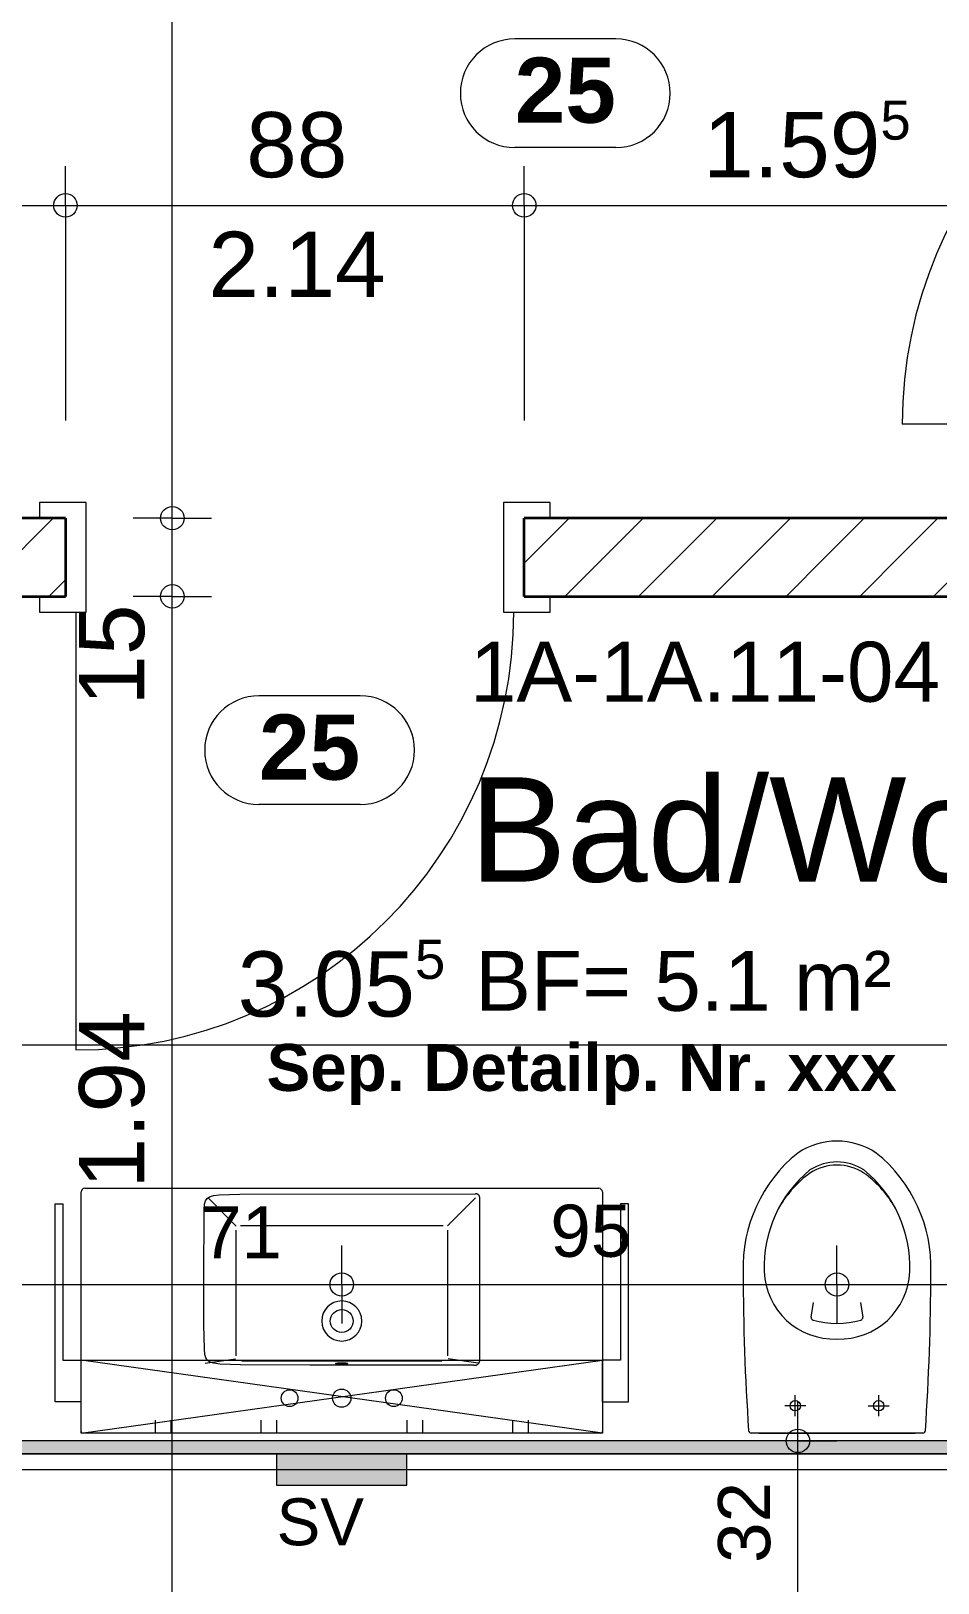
# Model space of a CAD drawing. Header units: metres. Extents: x 0.003 to 0.843, y 0.003 to 0.597.
# Drawn here: x 0.3445 to 0.3793, y 0.352 to 0.4116 of the extents above; entities that cross this region are included whole.
import ezdxf

# ---------------------------------------------------------------- set-up
doc = ezdxf.new("R2010")
doc.units = ezdxf.units.M
for name, pattern in [('AUSGEZOGEN', [0]), ('STRICHLINIE', [19.049999999999997, 12.7, -6.35]), ('STRICHPUNKT', [25.4, 12.7, -6.35, 0, -6.35])]:
    doc.linetypes.add(name, pattern=pattern)
for name, color, linetype, lineweight in [('Bad', 7, 'AUSGEZOGEN', 13), ('Fachplaner Sanitaer', 251, 'AUSGEZOGEN', 18), ('Leichtbauwaende', 7, 'AUSGEZOGEN', 18), ('Raumbezeichnung', 7, 'AUSGEZOGEN', 18), ('Sanitaer Apparate', 251, 'AUSGEZOGEN', 18), ('Sanitaer Text', 251, 'AUSGEZOGEN', 18), ('Sanitaer Vermassung', 251, 'AUSGEZOGEN', 18), ('Text Werkplan Ausfuehrung', 7, 'AUSGEZOGEN', 25), ('Tuerzarge', 7, 'AUSGEZOGEN', 13), ('Wand Mauerwerk tragend', 7, 'AUSGEZOGEN', 35), ('Werkplan- Ausfuehrungsmasse', 7, 'AUSGEZOGEN', 13)]:
    doc.layers.add(name, color=color, linetype=linetype, lineweight=lineweight)
doc.styles.add('ARIAL', font='ARIAL.TTF')

msp = doc.modelspace()

# ---------------------------------------------------------------- hatches: boundary and pattern name
at = {"layer": 'Fachplaner Sanitaer', "linetype": 'AUSGEZOGEN', "lineweight": 18, "true_color": 0xedf5de}
msp.add_hatch(color=7, dxfattribs=at).paths.add_polyline_path([(0.3539601218499988, 0.3569973590725354), (0.3539601218499988, 0.3557973590993574), (0.35896012173824, 0.3557973590993574), (0.35896012173824, 0.3569973590725354)])
at = {"layer": 'Leichtbauwaende', "linetype": 'AUSGEZOGEN', "lineweight": 13}
msp.add_hatch(color=253, dxfattribs=at).paths.add_polyline_path([(0.3422599924169484, 0.3569973590725354), (0.3869599914178254, 0.3569973590725354), (0.3869599914178254, 0.3574973590613595), (0.3422599924169484, 0.3574973590613595)])

# ---------------------------------------------------------------- linework, layer by layer
at = {"layer": 'Bad', "color": 7, "linetype": 'AUSGEZOGEN', "lineweight": 13}
for p, q in [((0.3744733407169224, 0.3622443593552607), (0.3745599916949865, 0.3628027589427748)), ((0.3763599916547539, 0.3628027589427748), (0.376446642632818, 0.3622443593552607)), ((0.3738599917106333, 0.3584459260601611), (0.3738599917106333, 0.3592459260422797)), ((0.3770599916391077, 0.3584459260601611), (0.3770599916391082, 0.3592459260422797)), ((0.3742599917016926, 0.3588459260512205), (0.3734599917195739, 0.3588459260512205)), ((0.3766599916480478, 0.3588459260512205), (0.377459991630167, 0.3588459260512205)), ((0.378750406361325, 0.357797359054654), (0.372169576988416, 0.357797359054654)), ((0.3724599917419257, 0.357797359054654), (0.3784599916078152, 0.3577973590546549))]:
    msp.add_line(p, q, dxfattribs=at)
for centre in [(0.3738599917106375, 0.3588459260512231), (0.3770599916391119, 0.3588459260512231)]:
    msp.add_circle(centre, 0.0001999999955296516, dxfattribs=at)
for centre, radius, start, end in [((0.3754599916748735, 0.366271267265255), 0.002726090859067119, 56.40649000000847, 123.593510000009), ((0.3774932845694241, 0.3641570397525123), 0.005636623974011632, 128.9266460000105, 181.9699120000091), ((0.3754599916748734, 0.3662712720052536), 0.001926086916948601, 57.46698800000953, 122.5330120000097), ((0.3754599916748735, 0.366151271307935), 0.001926087516948588, 57.46700000000899, 122.5330000000089), ((0.3734266987803211, 0.3641570397525119), 0.005636623974011632, 358.0300880000102, 51.07335400000954), ((0.3774935455294192, 0.3641611582324184), 0.00483358469196096, 129.4207380000092, 181.9854440000096), ((0.3770030116603836, 0.3642626109301522), 0.004357539282601404, 126.2856580000101, 149.18618500001), ((0.3734264378203253, 0.3641611582324176), 0.00483358469196096, 358.0145560000104, 50.57926200001007), ((0.3739302985290634, 0.3642686273700182), 0.004344808522885958, 31.51350200000957, 53.80905100000948), ((0.4627210010244364, 0.3640627213146321), 0.09086106368909691, 180.0627050000164, 183.8958630000094), ((0.3753638371170207, 0.3641060700736483), 0.002703311139576285, 182.3824220000098, 272.0383940000103), ((0.3755561462327246, 0.3641060700736483), 0.002703311139576285, 267.9616060000097, 357.6175780000101), ((0.2881989823253088, 0.3640627213146044), 0.09086106368909691, 356.1041370000098, 359.9372950000126), ((0.3745721580760596, 0.362229025155655), 0.0001000000407186458, 171.1793535130332, 254.0279801310855), ((0.3754599916748735, 0.3653309816636591), 0.003326512504157104, 254.0279630160002, 285.9720369840185), ((0.3763478252736861, 0.362229025155655), 0.0001000000407186459, 285.9720198689145, 8.820646486961996), ((0.3721695769884202, 0.3578973590524259), 9.999999776482581e-05, 184.6081780000158, 270), ((0.3787504063613269, 0.3578973590524269), 9.999999776482581e-05, 270, 355.391822000016)]:
    msp.add_arc(centre, radius, start, end, dxfattribs=at)
at = {"layer": 'Fachplaner Sanitaer', "color": 55, "linetype": 'STRICHLINIE', "lineweight": 18, "true_color": 0x91b44b}
for p, q in [((0.3539601218499986, 0.3569973590725354), (0.3539601218499986, 0.3557973590993574)), ((0.3589601217382399, 0.3569973590725354), (0.3539601218499986, 0.3569973590725354)), ((0.3589601217382399, 0.3557973590993574), (0.3589601217382399, 0.3569973590725354)), ((0.3539601218499986, 0.3557973590993574), (0.3589601217382399, 0.3557973590993574))]:
    msp.add_line(p, q, dxfattribs=at)
at = {"layer": 'Leichtbauwaende', "color": 7, "linetype": 'AUSGEZOGEN', "lineweight": 18}
for p, q in [((0.3869599914178254, 0.3574973590613595), (0.3422599924169484, 0.3574973590613595)), ((0.3427599924057724, 0.3569973590725354), (0.3869599914178254, 0.3569973590725354)), ((0.3869599914178254, 0.3569973590725354), (0.3427599924057724, 0.3569973590725354)), ((0.3433599923923615, 0.3563973590859464), (0.3869599914178254, 0.3563973590859464))]:
    msp.add_line(p, q, dxfattribs=at)
at = {"layer": 'Sanitaer Apparate', "color": 7, "linetype": 'AUSGEZOGEN', "lineweight": 13}
for p, q in [((0.3464599925407751, 0.357857358226966), (0.346459992323071, 0.3670495107601423)), ((0.3465999923199406, 0.3671895107570126), (0.3663199918791654, 0.3671895107570126)), ((0.351329992214218, 0.3668170398826665), (0.3524070180931184, 0.3657400140037662)), ((0.3605165710099093, 0.3657436189076866), (0.3615899919848892, 0.3668170398826665)), ((0.3617570289473354, 0.3605886615890427), (0.3617570289473354, 0.3668100304729187)), ((0.3664599918760362, 0.3670495107601419), (0.3664599918760362, 0.3578573581823735)), ((0.3454599923454245, 0.3589973590278347), (0.3454599923454245, 0.3665973588579614)), ((0.3454599923454245, 0.3665973588579614), (0.3457599923387189, 0.3665973588579614)), ((0.3457599923387189, 0.3665973588579614), (0.3457599923387189, 0.3605973589920718)), ((0.3674599918536862, 0.3665973588579614), (0.3671599918603918, 0.3665973588579614)), ((0.3671599918603918, 0.3665973588579614), (0.3671599918603918, 0.3605973589920718)), ((0.3674599918536862, 0.3589973590278347), (0.3674599918536862, 0.3665973588579614)), ((0.3457599923387189, 0.3605973589920718), (0.3464599923230727, 0.3605973589920718)), ((0.3464599923230727, 0.3589973590278347), (0.3464599923230727, 0.3605973589920718)), ((0.3512207036484277, 0.3604745674393489), (0.3523830548255307, 0.3606405146003199)), ((0.3616992630703767, 0.3604745674393489), (0.3605435443651239, 0.3606395676921088)), ((0.366459991876038, 0.3589973590278347), (0.366459991876038, 0.3605973589920718)), ((0.3671599918603918, 0.3605973589920718), (0.366459991876038, 0.3605973589920718)), ((0.3464599923230727, 0.3589973590278347), (0.3454599923454245, 0.3589973590278347)), ((0.366459991876038, 0.3589973590278347), (0.3674599918536862, 0.3589973590278347)), ((0.3493031249273401, 0.3582973590819788), (0.3493031249273401, 0.3577973590931547)), ((0.3499031245206722, 0.3582973590806323), (0.3499031245206722, 0.3577973590918082)), ((0.3533599950372406, 0.3582973590728752), (0.3533599950372406, 0.3577973590840512)), ((0.3539599947873918, 0.3582973590715287), (0.3539599947873918, 0.3577973590827046)), ((0.3589599949120715, 0.3582973590603087), (0.3589599949120715, 0.3577973590714846)), ((0.359559994662222, 0.3582973590589618), (0.359559994662222, 0.3577973590701377)), ((0.3630168651781664, 0.3582973590512048), (0.3630168651781664, 0.3577973590623805)), ((0.3636168647714986, 0.3582973590498582), (0.3636168647714986, 0.357797359061034)), ((0.3663996668668755, 0.3577973590547895), (0.3465203173318941, 0.3577973590993993))]:
    msp.add_line(p, q, dxfattribs=at)
at = {"layer": 'Sanitaer Apparate', "color": 7, "linetype": 'STRICHPUNKT', "lineweight": 13}
for p, q in [((0.3464599923229022, 0.357797359077094), (0.3464599923229022, 0.3605973590145091)), ((0.3464599923229022, 0.3605973590145091), (0.3664599918758674, 0.3605973590145091)), ((0.3664599918758674, 0.357797359077094), (0.3464599923229022, 0.3605973590145091)), ((0.3464599923229022, 0.357797359077094), (0.3664599918758674, 0.3605973590145091)), ((0.3664599918758674, 0.3605973590145091), (0.3664599918758674, 0.357797359077094)), ((0.3664599918758674, 0.357797359077094), (0.3464599923229022, 0.357797359077094))]:
    msp.add_line(p, q, dxfattribs=at)
at = {"layer": 'Sanitaer Apparate', "color": 7, "linetype": 'AUSGEZOGEN', "lineweight": 13}
for points in [[(0.361533145234588, 0.3603970401660445), (0.3552338812974173, 0.3604004173833646), (0.3525767573402431, 0.360417431433279), (0.3517783351991071, 0.3604469512648989), (0.3515588066759067, 0.3604768242097062), (0.3514072678673462, 0.3605222865649844), (0.3513068590056902, 0.3605878249487933), (0.3512441655114144, 0.3606815439522779), (0.3512104364061668, 0.3608133327339774), (0.3511938166552979, 0.3610289895458068), (0.3511745774419452, 0.3619614300348376), (0.3511699922177961, 0.3636991378223525), (0.3511870761280049, 0.3663653541159793), (0.3512004889474142, 0.3665809379964198), (0.3512311735770968, 0.3667101335069083), (0.3512908128005575, 0.3668016364106798), (0.3513880924088963, 0.3668651420052647), (0.3515364621036441, 0.3669087697834502), (0.3517530568609198, 0.3669369775693213), (0.3525531654947195, 0.366963474591772), (0.3615865009182776, 0.3669805585019808)], [(0.3617570289473371, 0.3668100304729214), (0.3617568369702964, 0.3668191058107458), (0.3617562514829723, 0.3668281754864842), (0.3617552592610447, 0.3668372139123103), (0.361753848732447, 0.3668461944228648), (0.3617520101858588, 0.3668550894650162), (0.3617497359668098, 0.3668638708135409), (0.3617470206564307, 0.3668725098103578), (0.3617438612279487, 0.366880977624106), (0.3617402571762459, 0.3668892455260384), (0.3617362106162109, 0.3668972851774756), (0.3617317263462137, 0.3669050689234223), (0.3617268118737926, 0.3669125700865052), (0.3617214774015676, 0.366919763255073), (0.3617157357724243, 0.366926624559238), (0.3617096023741186, 0.3669331319287626), (0.3617030950045943, 0.3669392653270684), (0.3616962337004293, 0.3669450069562117), (0.3616890405318618, 0.3669503414284359), (0.361681539368779, 0.3669552559008575), (0.361673755622832, 0.3669597401708544), (0.361665715971395, 0.3669637867308893), (0.361657448069462, 0.3669673907825927), (0.3616489802557144, 0.3669705502110746), (0.3616403412588977, 0.366973265521453), (0.3616315599103728, 0.366975539740502), (0.3616226648682209, 0.3669773782870902), (0.3616136843576664, 0.3669787888156884), (0.3616046459318404, 0.3669797810376162), (0.3615955762561021, 0.3669803665249401), (0.3615865009182782, 0.3669805585019808)], [(0.3524023078640798, 0.3655777141835479), (0.3524023737820471, 0.3645201669049399), (0.3524023737820471, 0.3634626187108047), (0.3524023725613446, 0.3615005270798561), (0.352402366935522, 0.3607646058195928)], [(0.3603542672200311, 0.365748324531297), (0.3592598638631453, 0.3657483077466295), (0.3581654602010836, 0.3657483227002422), (0.3564599920995554, 0.3657483095776843), (0.3552642432249152, 0.3657483233105941), (0.3540684955709782, 0.3657483165967269), (0.3525727753895663, 0.3657483034741685)], [(0.3605248351483482, 0.3607645798306808), (0.3605248421673909, 0.3615435959265497), (0.3605248821454173, 0.3623226120224186), (0.360524860172761, 0.363101627507936), (0.3605248647503977, 0.3638806436038048), (0.3605248598675853, 0.3646596593944978), (0.3605248565106517, 0.365577857921338)], [(0.3526262669059976, 0.3605729867176824), (0.3564600008383093, 0.3605729856473187), (0.3603007550346102, 0.3605729866069692)], [(0.3562199921049205, 0.3604582821985455), (0.3562205621761664, 0.3604568413347615), (0.3562224286530888, 0.3604553091717158), (0.3562258457633259, 0.3604536905813238), (0.3562310903705683, 0.3604519948973793), (0.356238453642969, 0.3604502370572604), (0.3562482273984068, 0.3604484387315615), (0.356260684145533, 0.3604466292707189), (0.3562760504978278, 0.3604448462253627), (0.3562944748618759, 0.3604431351394364), (0.3563159921027744, 0.3604415483046728), (0.3563404900275384, 0.3604401422409755), (0.3563676844093112, 0.3604389738594613), (0.3563971100048915, 0.3604380955689285), (0.3564281336931884, 0.3604375499406497), (0.3564599920995561, 0.3604373648312038), (0.3564918505059237, 0.3604375499406497), (0.3565228741942207, 0.3604380955689285), (0.3565522997898004, 0.3604389738594613), (0.3565794941715738, 0.3604401422409755), (0.3566039920963376, 0.3604415483046728), (0.3566255093372356, 0.3604431351394364), (0.3566439337012843, 0.3604448462253627), (0.356659300053579, 0.3604466292707189), (0.3566717568007052, 0.3604484387315615), (0.356681530556143, 0.3604502370572604), (0.3566888938285439, 0.3604519948973793), (0.3566941384357863, 0.3604536905813238), (0.3566975555460232, 0.3604553091717158), (0.3566994220229457, 0.3604568413347615), (0.3566999920941922, 0.3604582821985455), (0.3566994220229457, 0.360459723062329), (0.3566975555460232, 0.3604612552253761), (0.3566941384357863, 0.3604628738157668), (0.3566888938285439, 0.3604645694997116), (0.356681530556143, 0.3604663273398305), (0.3566717568007052, 0.3604681256655294), (0.356659300053579, 0.3604699351263721), (0.3566439337012843, 0.3604717181717283), (0.3566255093372356, 0.3604734292576546), (0.3566039920963376, 0.3604750160924182), (0.3565794941715738, 0.3604764221561154), (0.3565522997898004, 0.3604775905376296), (0.3565228741942207, 0.3604784688281626), (0.3564918505059237, 0.3604790144564413), (0.3564599920995561, 0.3604791995658866), (0.3564281336931884, 0.3604790144564413), (0.3563971100048915, 0.3604784688281626), (0.3563676844093112, 0.3604775905376296), (0.3563404900275384, 0.3604764221561154), (0.3563159921027744, 0.3604750160924182), (0.3562944748618759, 0.3604734292576546), (0.3562760504978278, 0.3604717181717283), (0.356260684145533, 0.3604699351263721), (0.3562482273984068, 0.3604681256655294), (0.356238453642969, 0.3604663273398305), (0.3562310903705683, 0.3604645694997116), (0.3562258457633259, 0.3604628738157668), (0.3562224286530888, 0.3604612552253761), (0.3562205621761664, 0.360459723062329), (0.3562199921049205, 0.3604582821985455)], [(0.3615331452345886, 0.3603970401660445), (0.3615440199925227, 0.3603972569481475), (0.3615550392501172, 0.3603979222190971), (0.3615661677604771, 0.3603990569257789), (0.3615773670040894, 0.3604006797432803), (0.3615885954297452, 0.3604028066364904), (0.3615998087803156, 0.3604054504339683), (0.3616109605033646, 0.3604086204276755), (0.361622002243305, 0.3604123220127787), (0.3616328844082598, 0.3604165563817869), (0.3616435568011446, 0.3604213202865781), (0.3616539693010232, 0.3604266058803977), (0.361664072577667, 0.3604324006497219), (0.3616738188197555, 0.3604386874429388), (0.3616831624555023, 0.3604454445993579), (0.3616920608438151, 0.3604526461781729), (0.3617004749145267, 0.3604602622830248), (0.3617083697377826, 0.3604682594738702), (0.3617157150052616, 0.3604766012543191), (0.3617224854093761, 0.3604852486196128), (0.3617286609107895, 0.3604941606481798), (0.3617342268891395, 0.3605032951184198), (0.3617391741765565, 0.3605126091319694), (0.3617434989780466, 0.3605220597252878), (0.3617472026868984, 0.3605316044528305), (0.3617502916066337, 0.3605412019271921), (0.3617527765936508, 0.3605508123042746), (0.3617546726363885, 0.3605603977045307), (0.361755998387658, 0.3605699225644003), (0.3617567756667728, 0.3605793539151442), (0.3617570289473377, 0.3605886615890458)]]:
    msp.add_lwpolyline(points, dxfattribs=at)
for centre, radius in [((0.3564599920995554, 0.3620970399881697), 0.0004379999902098206), ((0.3544599921454388, 0.3591370398541325), 0.0003199999928474426), ((0.3564599921007354, 0.3591370398541325), 0.0003499999921768903), ((0.3584599920560319, 0.3591370398541325), 0.0003199999928474426)]:
    msp.add_circle(centre, radius, dxfattribs=at)
for centre, radius, start, end in [((0.3465999923731419, 0.3670495107069454), 0.0001400000500688882, 90.0000217720022, 179.9999782329576), ((0.3663199918440393, 0.3670495107250166), 0.0001400000319987409, 1.438804923141368e-05, 89.99998562366895), ((0.3564600009218308, 0.3620970311658943), 0.0007689483945001881, 90.00065736492454, 179.9993426358736), ((0.3564599832772812, 0.3620970311658965), 0.0007689483944979836, 0.0006573641264169488, 89.99934263515821), ((0.3564600008397067, 0.3620970487283233), 0.0007689483123753499, 180.0006512457553, 269.9993487549361), ((0.3564599833594047, 0.3620970487283217), 0.0007689483123735816, 270.0006512449812, 359.9993487553641), ((0.3465199925745016, 0.3578573582604817), 6.000003372381059e-05, 179.9999679863343, 270.284059224566), ((0.3663999914728854, 0.3578573585860576), 6.000040315426704e-05, 269.7160870922144, 359.9996145157622)]:
    msp.add_arc(centre, radius, start, end, dxfattribs=at)
at = {"layer": 'Sanitaer Vermassung', "color": 240, "linetype": 'AUSGEZOGEN', "lineweight": 13}
for p, q in [((0.3564601217941195, 0.363497358927249), (0.3564601217941195, 0.3649973589402876)), ((0.3754599916748705, 0.363497358927249), (0.3754599916748705, 0.3649973589402876)), ((0.3422599924169484, 0.363497358927249), (0.3564601217941195, 0.363497358927249)), ((0.3564601217941195, 0.363497358927249), (0.3564601217941195, 0.3619973619354508)), ((0.3564601217941195, 0.363497358927249), (0.3564601217941195, 0.363497358927249)), ((0.3564601217941195, 0.363497358927249), (0.3754599916748705, 0.363497358927249)), ((0.3754599916748705, 0.363497358927249), (0.3754599916748705, 0.3619973619354508)), ((0.3754599916748705, 0.363497358927249), (0.3754599916748705, 0.363497358927249)), ((0.3754599916748705, 0.363497358927249), (0.3869599914178254, 0.363497358927249)), ((0.3739599917083981, 0.3574973590613595), (0.3739599917083981, 0.358997359074398)), ((0.3739599917083981, 0.3574973590613595), (0.3724599916953596, 0.3574973590613595)), ((0.3739599917083981, 0.3574973590613595), (0.3754599887001964, 0.3574973590613595)), ((0.3739599917083981, 0.3574973590613595), (0.3739599917083981, 0.3574973590613595)), ((0.3739599917083981, 0.3510973592044107), (0.3739599917083981, 0.3574973590613595))]:
    msp.add_line(p, q, dxfattribs=at)
for centre in [(0.3564601217941195, 0.363497358927249), (0.3754599916748705, 0.363497358927249), (0.3739599917083981, 0.3574973590613595)]:
    msp.add_circle(centre, 0.0004500000039115547, dxfattribs=at)
at = {"layer": 'Text Werkplan Ausfuehrung', "color": 240, "linetype": 'AUSGEZOGEN', "lineweight": 13}
for p, q in [((0.3669795774615251, 0.4112812446173866), (0.3630948571360552, 0.4112812446173866)), ((0.3669795774615251, 0.4071145781096657), (0.3630948571360552, 0.4071145781096657)), ((0.3571692927417802, 0.3860793998812523), (0.3532845724163102, 0.3860793998812523)), ((0.3571692927417802, 0.3819127333735314), (0.3532845724163102, 0.3819127333735314))]:
    msp.add_line(p, q, dxfattribs=at)
for centre, start, end in [((0.3630948571360552, 0.4091979113635262), 90, 270), ((0.3669795774615251, 0.4091979113635262), 270, 90), ((0.3532845724163102, 0.3839960666273919), 90, 270), ((0.3571692927417802, 0.3839960666273919), 270, 90)]:
    msp.add_arc(centre, 0.002083333253860473, start, end, dxfattribs=at)
at = {"layer": 'Tuerzarge', "color": 7, "linetype": 'AUSGEZOGEN', "lineweight": 13}
for p, q in [((0.3947599912434819, 0.3964973581896415), (0.3779599916189911, 0.3964973581896415)), ((0.3462599923275413, 0.389297358350574), (0.3462599923275413, 0.3724973587260834))]:
    msp.add_line(p, q, dxfattribs=at)
for points in [[(0.3458599923364821, 0.3913973583036354), (0.3458599923364821, 0.389897358337163), (0.3448599923588338, 0.389897358337163), (0.3448599923588338, 0.389297358350574), (0.3466599923186007, 0.389297358350574), (0.3466599923186007, 0.3934973582566967), (0.3448599923588338, 0.3934973582566967), (0.3448599923588338, 0.3928973582701078), (0.3458599923364821, 0.3928973582701078), (0.3458599923364821, 0.3913973583036354)], [(0.3626599919609728, 0.3913973583036354), (0.3626599919609728, 0.389297358350574), (0.3644599919207396, 0.389297358350574), (0.3644599919207396, 0.389897358337163), (0.3634599919430914, 0.389897358337163), (0.3634599919430914, 0.3928973582701078), (0.3644599919207396, 0.3928973582701078), (0.3644599919207396, 0.3934973582566967), (0.3626599919609728, 0.3934973582566967), (0.3626599919609728, 0.3913973583036354)]]:
    msp.add_lwpolyline(points, dxfattribs=at)
for centre, start, end in [((0.3947599912434819, 0.3964973581896415), 90, 180), ((0.3462599923275413, 0.3892973583505741), 270, 0)]:
    msp.add_arc(centre, 0.01679999962449074, start, end, dxfattribs=at)
at = {"layer": 'Wand Mauerwerk tragend', "color": 7, "linetype": 'AUSGEZOGEN', "lineweight": 35}
for p, q in [((0.3458599923364821, 0.3928973582701078), (0.3259599927812817, 0.3928973582701078)), ((0.3458599923364821, 0.3928973582701078), (0.3458599923364821, 0.389897358337163)), ((0.3634599919430914, 0.389897358337163), (0.3634599919430914, 0.3928973582701078)), ((0.3953599912300708, 0.3928973582701078), (0.3634599919430914, 0.3928973582701078)), ((0.325859992783517, 0.389897358337163), (0.3458599923364821, 0.389897358337163)), ((0.3634599919430914, 0.389897358337163), (0.3869599914178254, 0.389897358337163))]:
    msp.add_line(p, q, dxfattribs=at)
at = {"layer": 'Wand Mauerwerk tragend', "color": 7, "linetype": 'AUSGEZOGEN', "lineweight": 13}
for p, q in [((0.3423912223098153, 0.389897358337163), (0.34539122224276, 0.3928973582701077)), ((0.3634599919430914, 0.3911671380972159), (0.3651902121159833, 0.3928973582701078)), ((0.3452196494345613, 0.389897358337163), (0.3458599923364821, 0.3905377012390838))]:
    msp.add_line(p, q, dxfattribs=at)
for points in [[(0.3650186393077848, 0.3898973583371631), (0.3660929559603811, 0.3909716749897595), (0.3660929559603811, 0.3909716749897595), (0.3680186392407295, 0.3928973582701079)], [(0.3678470664325309, 0.389897358337163), (0.3690799864752999, 0.3911302783799321), (0.3690799864752999, 0.3911302783799321), (0.3708470663654757, 0.3928973582701078)], [(0.3706754935572771, 0.3898973583371631), (0.3720670169902189, 0.391288881770105), (0.3720670169902189, 0.391288881770105), (0.3736754934902219, 0.3928973582701079)], [(0.3735039206820232, 0.389897358337163), (0.3750540475051376, 0.3914474851602774), (0.3750540475051376, 0.3914474851602774), (0.376503920614968, 0.3928973582701078)], [(0.3763323478067693, 0.3898973583371631), (0.3780410780200565, 0.3916060885504503), (0.3780410780200565, 0.3916060885504503), (0.3793323477397142, 0.3928973582701079)], [(0.3791607749315156, 0.389897358337163), (0.3810281085349753, 0.3917646919406228), (0.3810281085349753, 0.3917646919406228), (0.3821607748644603, 0.3928973582701078)]]:
    msp.add_lwpolyline(points, dxfattribs=at)
at = {"layer": 'Werkplan- Ausfuehrungsmasse', "color": 7, "linetype": 'AUSGEZOGEN', "lineweight": 13}
for p, q in [((0.3499599922448399, 0.3928973582701078), (0.3499599922448399, 0.4794973563344469)), ((0.3458599923364821, 0.4048973580018869), (0.3458599923364821, 0.4063973580149254)), ((0.3634599919430914, 0.4048973580018869), (0.3634599919430914, 0.4063973580149254)), ((0.3259599927812817, 0.4048973580018868), (0.3458599923364821, 0.4048973580018868)), ((0.3458599923364821, 0.4048973580018869), (0.3458599923364821, 0.4033973610100886)), ((0.3458599923364821, 0.4048973580018868), (0.3634599919430914, 0.4048973580018868)), ((0.3634599919430914, 0.4048973580018869), (0.3634599919430914, 0.4033973610100886)), ((0.3499599922448399, 0.3928973582701078), (0.3484599922318014, 0.3928973582701078)), ((0.3499599922448399, 0.3928973582701078), (0.3514599892366382, 0.3928973582701078)), ((0.3499599922448399, 0.3928973582701078), (0.3499599922448399, 0.3928973582701078)), ((0.3499599922448399, 0.389897358337163), (0.3499599922448399, 0.3928973582701078)), ((0.3499599922448399, 0.389897358337163), (0.3484599922318014, 0.389897358337163)), ((0.3499599922448399, 0.389897358337163), (0.3514599892366382, 0.389897358337163)), ((0.3499599922448399, 0.389897358337163), (0.3499599922448399, 0.389897358337163)), ((0.3499599922448399, 0.3510973592044107), (0.3499599922448399, 0.389897358337163))]:
    msp.add_line(p, q, dxfattribs=at)
for points in [[(0.3458599923364821, 0.4048973580018868), (0.345859992336482, 0.4016491509335101), (0.345859992336482, 0.4016491509335101), (0.3458599923364821, 0.3966460241350942)], [(0.3634599919430914, 0.4048973580018868), (0.3634599919430914, 0.4047482309506097), (0.3634599919430914, 0.4047482309506097), (0.3634599919430914, 0.3966460241350942)], [(0.3634599919430914, 0.4048973580018868), (0.3689274632818524, 0.4048973580018869), (0.3689274632818524, 0.4048973580018869), (0.3953599912300708, 0.4048973580018868)], [(0.3258599927835169, 0.372697358721613), (0.3409679999810433, 0.3726973587216131), (0.3409679999810433, 0.3726973587216131), (0.3466345667377573, 0.3726973587216131), (0.3466345667377573, 0.3726973587216131), (0.3869599914178254, 0.372697358721613)]]:
    msp.add_lwpolyline(points, dxfattribs=at)
for centre in [(0.3458599923364821, 0.4048973580018869), (0.3634599919430914, 0.4048973580018869), (0.3499599922448399, 0.3928973582701078), (0.3499599922448399, 0.389897358337163)]:
    msp.add_circle(centre, 0.0004500000039115547, dxfattribs=at)

# ---------------------------------------------------------------- texts
at = {"layer": 'Raumbezeichnung', "color": 7, "linetype": 'AUSGEZOGEN', "lineweight": 18, "attachment_point": 7, "style": 'ARIAL'}
for s, insert, char_height, width in [('1A-1A.11-04', (0.3613751362019375, 0.3858236117487926), 0.002299999952316284, 0.001149999976158142), ('Bad/Wc', (0.36135999199003, 0.3788973585830322), 0.004, 0.002), ('BF=\\~5.1\\~m²', (0.3615753895287223, 0.3739647707041622), 0.002299999952316284, 0.001149999976158142)]:
    msp.add_mtext(s, dxfattribs=dict(at, insert=insert, char_height=char_height, width=width))
at = {"layer": 'Sanitaer Text', "color": 55, "linetype": 'AUSGEZOGEN', "lineweight": 18, "true_color": 0x91b44b, "insert": (0.3539601218499988, 0.353466796666819), "char_height": 0.001799999952316284, "width": 0.0008999999761581421, "attachment_point": 7, "style": 'ARIAL'}
msp.add_mtext('SV', dxfattribs=at)
at = {"layer": 'Sanitaer Vermassung', "color": 240, "linetype": 'AUSGEZOGEN', "lineweight": 13, "char_height": 0.002, "width": 0.001, "attachment_point": 7, "style": 'ARIAL'}
for s, insert in [('71', (0.3510626491729544, 0.3644973589048973)), ('95', (0.3644621030811594, 0.3645314653161404))]:
    msp.add_mtext(s, dxfattribs=dict(at, insert=insert))
at = {"layer": 'Sanitaer Vermassung', "color": 240, "linetype": 'AUSGEZOGEN', "lineweight": 13, "insert": (0.372924521063057, 0.3528171408416025), "char_height": 0.002, "width": 0.001, "attachment_point": 7, "rotation": 90.00000250447816, "style": 'ARIAL'}
msp.add_mtext('32', dxfattribs=at)
at = {"layer": 'Text Werkplan Ausfuehrung', "color": 240, "linetype": 'AUSGEZOGEN', "lineweight": 13, "char_height": 0.0025, "width": 0.00125, "attachment_point": 7, "style": 'ARIAL'}
for insert in [(0.3630948571360552, 0.408031244699343), (0.3532845724163102, 0.3828293999632087)]:
    msp.add_mtext('\\fArial|i0|b1|c0|p0;25', dxfattribs=dict(at, insert=insert))
at = {"layer": 'Text Werkplan Ausfuehrung', "color": 7, "linetype": 'AUSGEZOGEN', "lineweight": 18, "insert": (0.3535753898080725, 0.3703814375166367), "char_height": 0.001799999952316284, "width": 0.0008999999761581421, "attachment_point": 7, "style": 'ARIAL'}
msp.add_mtext('\\fArial|i0|b1|c0|p0;Sep.\\~Detailp.\\~Nr.\\~xxx', dxfattribs=at)
at = {"layer": 'Werkplan- Ausfuehrungsmasse', "color": 7, "linetype": 'AUSGEZOGEN', "lineweight": 13, "attachment_point": 7, "style": 'ARIAL'}
for s, insert, char_height, width in [('88', (0.3527943714074793, 0.4059399909935886), 0.0025, 0.00125), ('1.59', (0.3703274525804456, 0.4059399909935886), 0.0025, 0.00125), ('5', (0.3771248607481342, 0.407398324366659), 0.0015, 0.00075), ('2.14', (0.3513457015065319, 0.4013871260524979), 0.0025, 0.00125), ('3.05', (0.3524705308694395, 0.3737416970338767), 0.0025, 0.00125), ('5', (0.3592679390371282, 0.375200030406947), 0.0015, 0.00075)]:
    msp.add_mtext(s, dxfattribs=dict(at, insert=insert, char_height=char_height, width=width))
at = {"layer": 'Werkplan- Ausfuehrungsmasse', "color": 7, "linetype": 'AUSGEZOGEN', "lineweight": 13, "char_height": 0.0025, "width": 0.00125, "attachment_point": 7, "rotation": 90.00000250447816, "style": 'ARIAL'}
for s, insert in [('15', (0.3489173592531378, 0.3857024743330917)), ('1.94', (0.3489173592531378, 0.3671830682472579))]:
    msp.add_mtext(s, dxfattribs=dict(at, insert=insert))

doc.saveas('drawing.dxf')
